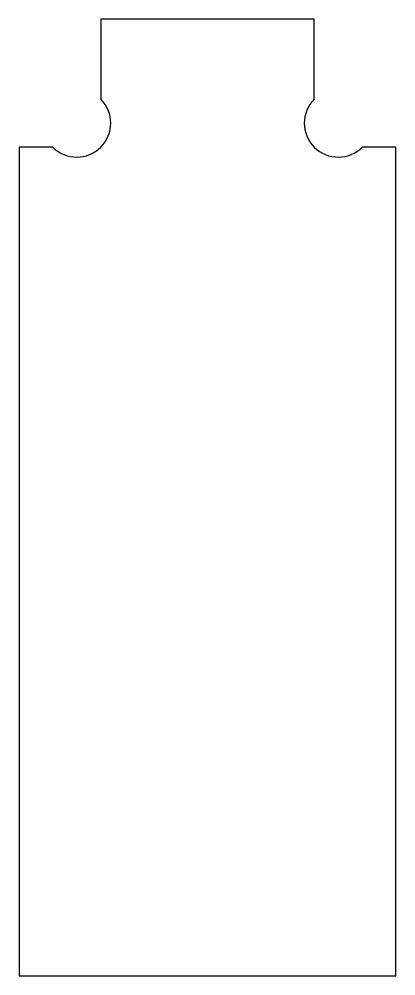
# Model space of a CAD drawing. Header units: millimetres. Extents: x -222.5 to -187.2, y -460.9 to -371.2.
import ezdxf

# ---------------------------------------------------------------- set-up
doc = ezdxf.new("R2010")
doc.units = ezdxf.units.MM
doc.header["$MEASUREMENT"] = 0

msp = doc.modelspace()

# ---------------------------------------------------------------- linework, layer by layer
for p, q in [((-194.864, -371.242), (-214.864, -371.242)), ((-214.864, -371.242), (-214.864, -378.738)), ((-194.864, -378.738), (-194.864, -371.242)), ((-219.368, -383.242), (-222.514, -383.242)), ((-222.514, -383.242), (-222.514, -460.89)), ((-187.214, -383.242), (-190.36, -383.242)), ((-187.214, -460.89), (-187.214, -383.242)), ((-222.514, -460.89), (-187.214, -460.89))]:
    msp.add_line(p, q)
for centre, start, end in [((-217.116, -380.99), -135, 45), ((-192.612, -380.99), 135, 315)]:
    msp.add_arc(centre, 3.185, start, end)

doc.saveas('drawing.dxf')
